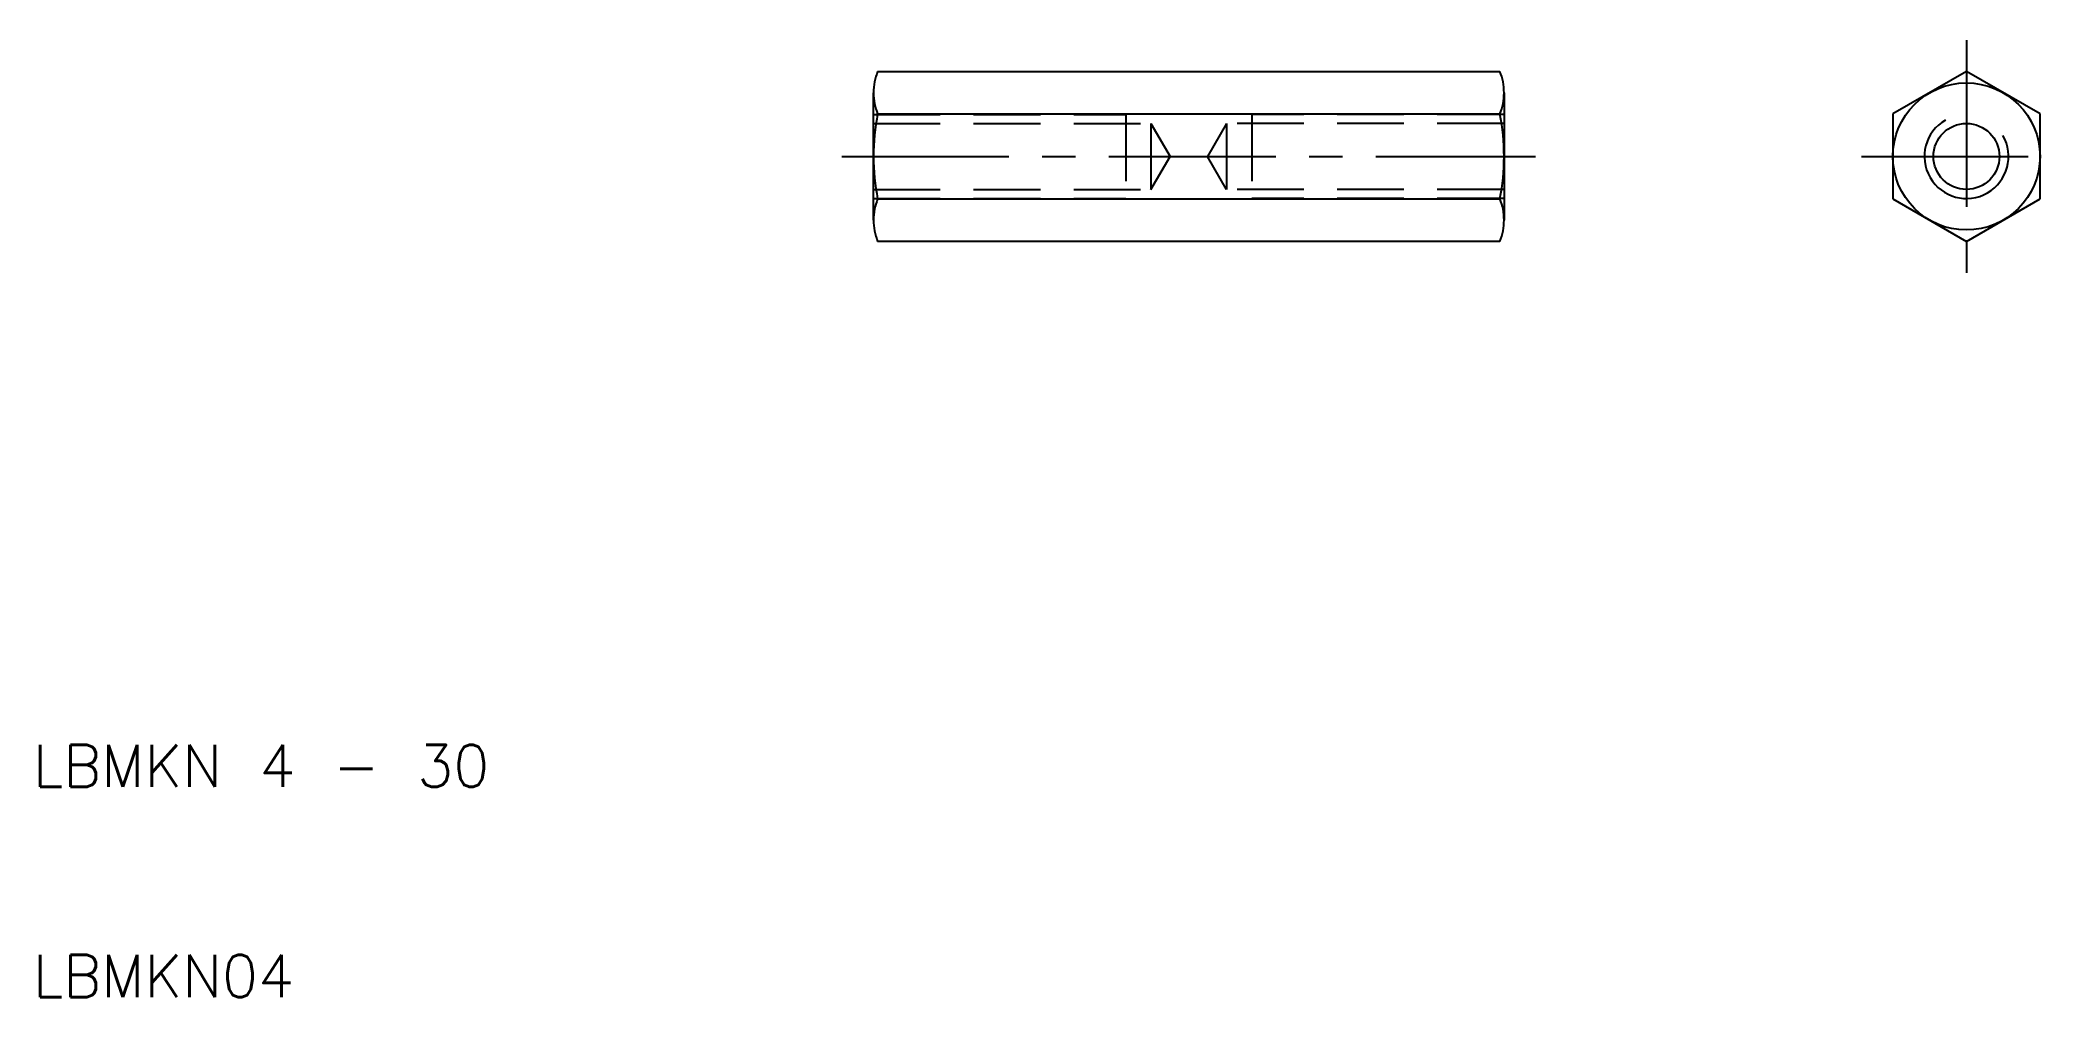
# Model space of a CAD drawing. Extents: x 10.3 to 105.5, y 10 to 55.5.
import ezdxf

# ---------------------------------------------------------------- set-up
doc = ezdxf.new("R2010")
doc.units = 0
doc.header["$LTSCALE"] = 0.25
doc.linetypes.add('CENTER', pattern=[50.8, 31.75, -6.35, 6.35, -6.35])
doc.linetypes.add('DASHED', pattern=[19.05, 12.7, -6.35])
doc.layers.get('0').update_dxf_attribs({"linetype": 'CONTINUOUS'})
doc.layers.add('CENTER', color=1, linetype='CENTER')
doc.styles.get("Standard").update_dxf_attribs({"font": 'txt.shx', "bigfont": 'extfont.shx'})

msp = doc.modelspace()

# ---------------------------------------------------------------- linework, layer by layer
for p, q in [((50.196, 54.041), (79.804, 54.041)), ((102, 54.041), (98.5, 52.021)), ((105.5, 52.021), (102, 54.041)), ((50, 50), (50, 53.031)), ((80, 53.031), (80, 46.969)), ((50.196, 52.021), (79.804, 52.021)), ((98.5, 52.021), (98.5, 47.979)), ((105.5, 47.979), (105.5, 52.021)), ((50, 48.429), (50, 50)), ((50, 46.969), (50, 48.429)), ((50.196, 47.979), (79.804, 47.979)), ((98.5, 47.979), (102, 45.959)), ((102, 45.959), (105.5, 47.979)), ((79.804, 45.959), (50.196, 45.959))]:
    msp.add_line(p, q)
at = {"color": 3, "linetype": 'DASHED'}
for p, q in [((50, 52), (62, 52)), ((50, 51.57), (63.2, 51.57)), ((62, 52), (62, 48)), ((63.2, 51.57), (63.2, 48.429)), ((63.2, 51.57), (64.107, 50)), ((66.8, 51.57), (65.893, 50)), ((80, 51.57), (66.8, 51.57)), ((66.8, 51.57), (66.8, 48.429)), ((80, 52), (68, 52)), ((68, 52), (68, 48)), ((63.2, 48.429), (64.107, 50)), ((66.8, 48.429), (65.893, 50)), ((50, 48.429), (63.2, 48.429)), ((50, 48), (62, 48)), ((80, 48.429), (66.8, 48.429)), ((80, 48), (68, 48))]:
    msp.add_line(p, q, dxfattribs=at)
for radius in [3.5, 1.571]:
    msp.add_circle((102, 50), radius)
for centre, radius, start, end in [((52.699, 53.031), 2.699, 158.01264, 180), ((77.301, 53.031), 2.699, 0, 21.98736), ((52.699, 53.031), 2.699, 180, 201.98736), ((77.301, 53.031), 2.699, 338.01264, 0), ((60.5, 50), 10.5, 168.9042, 191.0958), ((69.5, 50), 10.5, 348.9042, 11.0958), ((52.699, 46.969), 2.699, 158.01264, 180), ((77.301, 46.969), 2.699, 0, 21.98736), ((52.699, 46.969), 2.699, 180, 201.98736), ((77.301, 46.969), 2.699, 338.01264, 0)]:
    msp.add_arc(centre, radius, start, end)
at = {"color": 3}
msp.add_arc((102, 50), 2, 120, 30, dxfattribs=at)
at = {"layer": 'CENTER', "color": 1, "linetype": 'CENTER'}
for p, q in [((102, 55.541), (102, 44.459)), ((48.5, 50), (81.5, 50)), ((97, 50), (105.5, 50))]:
    msp.add_line(p, q, dxfattribs=at)

# ---------------------------------------------------------------- texts
for s, p in [('LBMKN 4 - 30', (10, 20)), ('LBMKN04', (10, 10))]:
    msp.add_text(s, height=2).set_placement(p)

doc.saveas('drawing.dxf')
